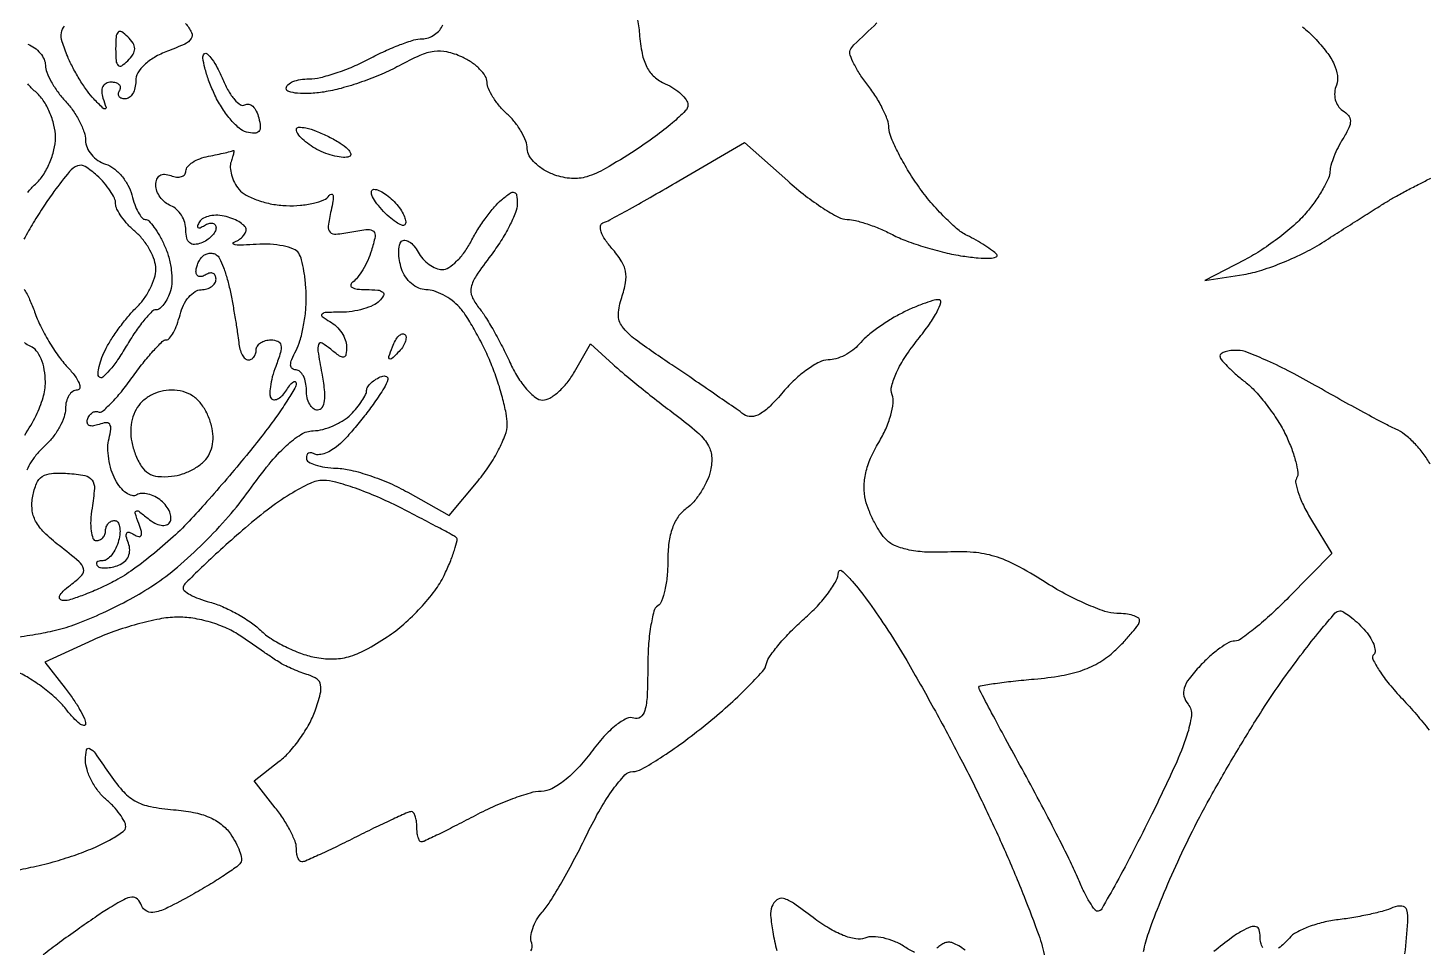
# Model space of a CAD drawing. Extents: x 0 to 102, y 0 to 135.
# Drawn here: x 68.21 to 79.98, y 90.14 to 97.89 of the extents above; entities that cross this region are included whole.
import ezdxf

# ---------------------------------------------------------------- set-up
doc = ezdxf.new("R2010")
doc.units = 0
doc.header["$MEASUREMENT"] = 0

msp = doc.modelspace()

# ---------------------------------------------------------------- linework, layer by layer
for points in [[(73.343665, 97.974398, -0.031117), (73.363051, 97.8399, 0.027616), (73.386034, 97.672144, 0.071412), (73.425979, 97.557013, 0.093652), (73.488809, 97.476607, 0.076977), (73.58085, 97.417989, -0.038798), (73.653691, 97.379043, -0.04602), (73.715285, 97.331188, -0.052193), (73.757913, 97.281993, -0.15362), (73.7712, 97.239768, -0.201165), (73.749757, 97.188628, -0.016347), (73.640484, 97.088038, -0.019958), (73.496682, 96.973773, -0.013958), (73.326209, 96.856238, -0.01254), (73.076086, 96.70267, -0.057144), (72.919833, 96.634501, -0.091868), (72.790818, 96.61973, -0.067338), (72.649409, 96.64894, -0.050071), (72.56074, 96.690492, -0.056028), (72.485694, 96.747569, -0.063868), (72.434493, 96.810746, -0.139267), (72.4176, 96.870219, 0.09175), (72.405671, 96.934682, 0.039494), (72.367897, 97.013903, 0.037352), (72.313144, 97.094187, 0.040529), (72.2484, 97.1631, -0.033942), (72.183652, 97.230226, -0.03441), (72.128902, 97.305202, -0.036569), (72.090795, 97.376849, -0.104305), (72.0792, 97.431826, 0.144025), (72.064123, 97.48308, 0.053712), (72.016495, 97.54204, 0.047577), (71.947412, 97.59893, 0.041598), (71.865736, 97.644688, 0.051646), (71.741167, 97.686568, 0.090957), (71.633004, 97.690866, 0.069629), (71.511573, 97.655851, 0.020335), (71.336986, 97.569258, -0.025033), (71.193178, 97.499606, -0.016337), (71.021123, 97.433206, -0.016441), (70.848676, 97.379339, -0.029967), (70.70445, 97.348603, -0.022994), (70.582562, 97.335871, -0.039142), (70.480188, 97.337934, -0.04879), (70.407693, 97.35232, -0.330668), (70.3872, 97.379919, -0.221093), (70.401307, 97.410263, -0.077177), (70.443483, 97.435911, -0.058685), (70.505436, 97.453397, -0.039485), (70.578803, 97.4592, 0.059793), (70.67391, 97.470614, 0.020764), (70.806856, 97.508903, 0.020283), (70.95117, 97.563634, 0.022242), (71.086096, 97.6284, -0.015483), (71.216483, 97.693169, -0.016788), (71.3472, 97.747897, -0.016492), (71.461837, 97.787157, -0.074379), (71.531649, 97.7976, 0.081982), (71.584649, 97.806349, 0.065803), (71.636555, 97.831976, 0.066436), (71.679545, 97.869887, 0.087474), (71.706417, 97.914624, 0.110833)], [(69.538859, 97.92732, -0.060935), (69.588199, 97.850514, -0.263191), (69.584783, 97.798376, -0.142152), (69.5317, 97.752911, -0.016231), (69.384532, 97.691834, 0.039837), (69.275563, 97.64046, 0.059055), (69.190853, 97.577632, 0.072544), (69.136599, 97.509127, 0.132008), (69.1182, 97.440652, -0.057544), (69.111546, 97.383031, -0.076798), (69.091882, 97.334254, -0.095711), (69.062784, 97.301565, -0.164614), (69.028607, 97.29, -0.085473), (68.997678, 97.295326, -0.164306), (68.978131, 97.310709, -0.180151), (68.972959, 97.333638, -0.105122), (68.982586, 97.3605, 0.148334), (68.989673, 97.387244, 0.19161), (68.979544, 97.410291, 0.132833), (68.951962, 97.425862, 0.062538), (68.911044, 97.431, 0.115621), (68.868514, 97.421032, 0.160217), (68.840821, 97.393736, 0.132868), (68.831657, 97.350889, 0.069848), (68.842177, 97.29705, -0.008899), (68.867836, 97.218204, -0.475795), (68.860097, 97.206679, -0.221818), (68.840608, 97.21369, -0.004476), (68.765124, 97.29, -0.037527), (68.710951, 97.354844, -0.016901), (68.64948, 97.447218, -0.016623), (68.590837, 97.549613, -0.021766), (68.544585, 97.647009, -0.023025), (68.498106, 97.772857, -0.1106), (68.491474, 97.848516, -0.164259), (68.518778, 97.903837, -0.069236)], [(80.026473, 94.21168, 0.039524), (79.968675, 94.301773, 0.030876), (79.892777, 94.389871, 0.031725), (79.811324, 94.463427, 0.063673), (79.737295, 94.508194, -0.016744), (79.641117, 94.554678, -0.003092), (79.467422, 94.647296, -0.003315), (79.265575, 94.75827, -0.003015), (79.0587, 94.875443, 0.01101), (78.8535, 94.987372, 0.013458), (78.656718, 95.082531, 0.011978), (78.488502, 95.153563, 0.08737), (78.40305, 95.171001, 0.032894), (78.346335, 95.168802, 0.051185), (78.29849, 95.158763, 0.067061), (78.265518, 95.14312, 0.253709), (78.255, 95.123726, 0.178051), (78.265412, 95.095413, 0.016334), (78.316633, 95.039032, 0.019498), (78.384447, 94.974364, 0.014039), (78.464816, 94.90741, -0.041018), (78.55503, 94.823618, -0.021755), (78.653009, 94.706534, -0.021506), (78.743384, 94.577306, -0.031064), (78.810837, 94.455337, -0.021256), (78.859662, 94.340035, -0.027957), (78.893656, 94.230978, -0.027813), (78.91118, 94.140176, -0.173873), (78.901506, 94.094626, 0.195653), (78.89388, 94.049427, 0.030093), (78.919514, 93.960093, 0.029816), (78.964676, 93.853043, 0.021889), (79.026756, 93.740109), (79.197542, 93.459273), (78.835557, 93.090436, -0.012123), (78.690013, 92.949158, -0.016684), (78.552134, 92.829946, -0.013358), (78.43351, 92.739235, -0.157822), (78.379033, 92.7216, 0.129922), (78.330288, 92.708716, 0.02657), (78.254583, 92.6602, 0.026327), (78.170243, 92.592597, 0.022072), (78.08813, 92.51258, 0.024275), (77.995485, 92.403841, 0.088386), (77.953696, 92.323726, 0.14233), (77.95222, 92.255801, 0.108342), (77.986553, 92.189348, -0.207966), (78.01421, 92.094115, -0.047638), (77.97635, 91.926894, -0.028121), (77.876584, 91.672757, -0.006722), (77.681721, 91.262844, -0.004632), (77.524696, 90.950994, -0.007348), (77.383865, 90.687231, -0.002555), (77.258969, 90.464066, -0.237427), (77.228914, 90.443976, -0.268973), (77.202346, 90.455287, -0.022013), (77.158123, 90.520098, -0.024828), (77.109812, 90.607467, -0.016292), (77.06261, 90.71235, 0.016448), (76.996202, 90.859789, 0.003959), (76.876253, 91.099471, 0.004061), (76.734103, 91.372483, 0.004019), (76.587047, 91.644109, -0.001847), (76.448112, 91.898093, -0.00292), (76.331069, 92.116988, -0.000706), (76.230129, 92.309103, -0.121178), (76.2246, 92.331583, -0.366995), (76.235868, 92.344867, -0.004051), (76.361473, 92.364591, -0.010104), (76.511898, 92.383867, -0.006126), (76.690551, 92.400888, 0.021744), (76.919125, 92.429893, 0.041716), (77.097929, 92.476137, 0.050241), (77.242874, 92.54382, 0.054284), (77.367351, 92.637611, 0.013852), (77.448107, 92.717803, 0.018707), (77.516263, 92.79492, 0.015937), (77.567484, 92.861671, 0.15693), (77.5782, 92.894972, 0.266369), (77.565116, 92.91779, 0.057533), (77.521833, 92.936837, 0.045682), (77.459831, 92.949944, 0.029263), (77.386313, 92.95425, -0.083361), (77.285486, 92.971178, -0.020022), (77.126988, 93.033148, -0.020014), (76.948398, 93.120029, -0.018649), (76.772963, 93.22284, 0.019615), (76.540175, 93.358659, 0.048111), (76.357277, 93.434436, 0.054608), (76.177685, 93.468515, 0.032279), (75.959275, 93.471547, -0.02329), (75.783912, 93.470832, -0.0385), (75.636958, 93.48847, -0.047083), (75.521845, 93.522886, -0.100534), (75.444795, 93.57392, -0.050373), (75.394058, 93.636057, -0.025509), (75.342667, 93.723153, -0.025049), (75.298322, 93.819344, -0.034009), (75.268805, 93.910268, -0.065269), (75.256043, 94.020219, -0.052452), (75.270263, 94.13854, -0.046794), (75.311489, 94.263808, -0.033744), (75.379327, 94.394457, 0.032493), (75.438434, 94.5076, 0.035531), (75.480382, 94.624171, 0.038122), (75.501204, 94.727855, 0.122706), (75.492689, 94.797179, -0.158113), (75.488708, 94.872542, -0.04388), (75.529657, 94.985228, -0.036984), (75.604527, 95.119016, -0.023208), (75.710285, 95.263902, 0.015912), (75.806818, 95.392179, 0.032299), (75.872648, 95.499859, 0.049113), (75.903177, 95.574981, 0.50127), (75.885985, 95.598, 0.073261), (75.835668, 95.590588, 0.01559), (75.751537, 95.562362, 0.015991), (75.655213, 95.523121, 0.014605), (75.558587, 95.476678, 0.021817), (75.460704, 95.42052, 0.017593), (75.360597, 95.352079, 0.017939), (75.272551, 95.282218, 0.04289), (75.21403, 95.222878, -0.058562), (75.160801, 95.172177, -0.043731), (75.091929, 95.129315, -0.044588), (75.018742, 95.10007, -0.07289), (74.952762, 95.0904, 0.120385), (74.879315, 95.072456, 0.035035), (74.779257, 95.01121, 0.033008), (74.672564, 94.92399, 0.030005), (74.5746, 94.820815, -0.022237), (74.465305, 94.702068, -0.06522), (74.377121, 94.634737, -0.112229), (74.30455, 94.612421, -0.183252), (74.243567, 94.630465, 0.01074), (74.17753, 94.67848, 0.001157), (74.022141, 94.785906, 0.001422), (73.836434, 94.912882, 0.001145), (73.636091, 95.04836, -0.007769), (73.329631, 95.261569, -0.077235), (73.218393, 95.371074, -0.171102), (73.186445, 95.474293, -0.074993), (73.213635, 95.616849, 0.040217), (73.246488, 95.741459, 0.093892), (73.245542, 95.837524, 0.093249), (73.209491, 95.926995, 0.039291), (73.13098, 96.030798, -0.032515), (73.073643, 96.104513, -0.064453), (73.040334, 96.170519, -0.109775), (73.034443, 96.2194, -0.290959), (73.055225, 96.245902, 0.039083), (73.112349, 96.271249, 0.002288), (73.279427, 96.362594, 0.003452), (73.477318, 96.473754, 0.002534), (73.695276, 96.599644), (74.247602, 96.922404), (74.612481, 96.598602, 0.01709), (74.762237, 96.474589, 0.020981), (74.910471, 96.369764, 0.019956), (75.040064, 96.293196, 0.123103), (75.11453, 96.274279, -0.060517), (75.183649, 96.265616, -0.019451), (75.283035, 96.236555, -0.019084), (75.39212, 96.195304, -0.020258), (75.495543, 96.146589, 0.031066), (75.613749, 96.093999, 0.01518), (75.770087, 96.041124, 0.014996), (75.936542, 95.99581, 0.021008), (76.087743, 95.966137, 0.015063), (76.217338, 95.950293, 0.034578), (76.315572, 95.948092, 0.073969), (76.36903, 95.958617, 0.538999), (76.374148, 95.979529, 0.049552), (76.338119, 96.011325, 0.013403), (76.2751, 96.054185, 0.013431), (76.200568, 96.099226, 0.01356), (76.12396, 96.140049, -0.062831), (76.035773, 96.198839, -0.02087), (75.922442, 96.305528, -0.020403), (75.805474, 96.435434, -0.021849), (75.702273, 96.571598, -0.016717), (75.612698, 96.710909, -0.018973), (75.536572, 96.850238, -0.018507), (75.481234, 96.972477, -0.092141), (75.466011, 97.045941, 0.083697), (75.453177, 97.113555, 0.026501), (75.412332, 97.208162, 0.025627), (75.354781, 97.310616, 0.025875), (75.287221, 97.406303, -0.021343), (75.221871, 97.497102, -0.028615), (75.17114, 97.584901, -0.028537), (75.138636, 97.659752, -0.184995), (75.139171, 97.700135, -0.107251), (75.169386, 97.744991, -0.002249), (75.364943, 97.930798, -0.005123)], [(78.951396, 97.89769, -0.030155), (79.051776, 97.804828, -0.027205), (79.154194, 97.685571, -0.055287), (79.218151, 97.580009, -0.074763), (79.245275, 97.487434, -0.126208), (79.236024, 97.407564, 0.072404), (79.221985, 97.345324, 0.079601), (79.227019, 97.283749, 0.086262), (79.25016, 97.230873, 0.107723), (79.288485, 97.193595, -0.078309), (79.337528, 97.151165, -0.174037), (79.354537, 97.105512, -0.116072), (79.34136, 97.046329, -0.026161), (79.29135, 96.955329, 0.023608), (79.250648, 96.882154, 0.021706), (79.21577, 96.803418, 0.022278), (79.190872, 96.730499, 0.064097), (79.182558, 96.677798, -0.100066), (79.169625, 96.622042, -0.022375), (79.124987, 96.534629, -0.022361), (79.06329, 96.436568, -0.019978), (78.990845, 96.340527, -0.03802), (78.894574, 96.239684, -0.018834), (78.758592, 96.126324, -0.018574), (78.607988, 96.018781, -0.02583), (78.465138, 95.934828), (78.1281, 95.759502), (78.456382, 95.811554, 0.038421), (78.607101, 95.847489, 0.01943), (78.790609, 95.914415, 0.019177), (78.975762, 95.998641, 0.027016), (79.133182, 96.088625, -0.00096), (79.279024, 96.18239, -0.000888), (79.429025, 96.278048, -0.000886), (79.562858, 96.362729, -0.002976), (79.6509, 96.417489, -0.009791), (79.730832, 96.464418, -0.005053), (79.832526, 96.520131, -0.005021), (79.938295, 96.575337, -0.007579), (80.0316, 96.621084, -0.026123)], [(68.20875, 97.752291, -0.065711), (68.265355, 97.72129, -0.061792), (68.31331, 97.6761, -0.066215), (68.345806, 97.624201, -0.107202), (68.3568, 97.573511, 0.095949), (68.368232, 97.514484, 0.031675), (68.406502, 97.434433, 0.030201), (68.461246, 97.348962, 0.030003), (68.526, 97.27051, -0.035971), (68.590751, 97.190128, -0.03286), (68.645498, 97.098903, -0.034458), (68.683398, 97.010719, -0.084458), (68.6952, 96.941349, 0.103617), (68.707855, 96.880936, 0.071544), (68.744845, 96.821387, 0.067796), (68.799605, 96.771713, 0.073636), (68.864203, 96.740162, -0.086556), (68.932694, 96.704504, -0.053399), (68.998739, 96.641808, -0.051589), (69.052578, 96.563386, -0.063241), (69.084875, 96.480661, 0.026543), (69.109176, 96.401815, 0.037989), (69.139533, 96.335272, 0.042517), (69.171183, 96.287891, 0.228058), (69.198392, 96.2748, -0.206842), (69.228339, 96.261858, -0.030251), (69.271681, 96.209816, -0.030011), (69.317918, 96.138306, -0.021612), (69.361036, 96.053579, -0.040362), (69.395885, 95.957166, -0.033791), (69.417354, 95.850494, -0.035102), (69.423492, 95.749783, -0.074646), (69.411215, 95.672879, -0.037669), (69.386648, 95.61184, -0.047975), (69.354745, 95.560247, -0.056006), (69.320698, 95.524539, -0.176116), (69.290055, 95.5134, 0.204036), (69.253145, 95.497684, 0.019728), (69.187068, 95.423289, 0.022543), (69.112988, 95.324149, 0.015902), (69.038519, 95.206638, -0.01657), (68.965827, 95.09227, -0.028959), (68.897262, 95.003416, -0.030761), (68.839721, 94.944856, -0.398853), (68.811808, 94.945592, -0.217569), (68.800579, 94.975705, -0.039875), (68.809755, 95.035923, -0.036406), (68.832938, 95.109891, -0.025938), (68.869018, 95.188904, -0.025106), (68.919842, 95.275562, -0.015236), (68.988043, 95.372914, -0.015252), (69.061795, 95.46561, -0.025873), (69.129673, 95.537846, 0.047985), (69.190036, 95.608054, 0.038495), (69.241068, 95.693711, 0.039823), (69.276049, 95.781105, 0.075426), (69.2874, 95.855924, 0.081516), (69.275195, 95.930289, 0.043053), (69.237697, 96.016235, 0.04136), (69.182945, 96.099783, 0.050017), (69.1182, 96.16753, -0.029568), (69.053444, 96.229973, -0.03254), (68.998703, 96.297749, -0.034464), (68.960234, 96.361138, -0.119704), (68.949, 96.40739, 0.112639), (68.938472, 96.45353, 0.034183), (68.902781, 96.516302, 0.032313), (68.851874, 96.583274, 0.03018), (68.791657, 96.644769, 0.043414), (68.692694, 96.719813, 0.233733), (68.627422, 96.726546, 0.13354), (68.559855, 96.678112, 0.01166), (68.429243, 96.509831, 0.01385), (68.343326, 96.386645, 0.010169), (68.254721, 96.245625, 0.010292), (68.176274, 96.108635, 0.022414)], [(68.207456, 96.50175, -0.04139), (68.2722, 96.5709, 0.065029), (68.337396, 96.647467, 0.042637), (68.392024, 96.749819, 0.042274), (68.429043, 96.861328, 0.059079), (68.4414, 96.96554, 0.058171), (68.429172, 97.070292, 0.045112), (68.392746, 97.179266, 0.045774), (68.338278, 97.277975, 0.066845), (68.2722, 97.35193, -0.045548), (68.207458, 97.418474, -0.040091)], [(68.084088, 92.750508, 0.009782), (68.273651, 92.778886, 0.013751), (68.4414, 92.812134, 0.035693), (68.618984, 92.866002, 0.016478), (68.841575, 92.959805, 0.016226), (69.070105, 93.074237, 0.021665), (69.269099, 93.193521, 0.03081), (69.470045, 93.344679, 0.018402), (69.690307, 93.547148, 0.018155), (69.900821, 93.771151, 0.02467), (70.072799, 93.988795, -0.01509), (70.243378, 94.213379, -0.035067), (70.387401, 94.36802, -0.047961), (70.510541, 94.462605, -0.1344), (70.613807, 94.493639, 0.058487), (70.694096, 94.505083, 0.037658), (70.783026, 94.535912, 0.037568), (70.866678, 94.579898, 0.056613), (70.931057, 94.631143, 0.023893), (70.981945, 94.687141, 0.027205), (71.024948, 94.745451, 0.027916), (71.055551, 94.798257, 0.117896), (71.064, 94.833592, -0.14812), (71.073137, 94.863758, -0.058692), (71.10151, 94.897074, -0.051274), (71.14284, 94.928209, -0.044222), (71.191695, 94.952099, -0.19863), (71.230746, 94.951093, -0.373702), (71.243198, 94.924479, -0.072215), (71.211602, 94.85407, -0.0118), (71.128245, 94.729465, -0.012181), (71.045821, 94.618194, -0.011383), (70.956246, 94.508479, -0.011438), (70.872289, 94.414725, -0.037632), (70.811133, 94.358617, -0.041415), (70.758178, 94.323592, -0.049788), (70.703256, 94.300236, -0.057431), (70.654425, 94.290954, -0.157967), (70.620783, 94.299195, 0.09641), (70.596225, 94.308476, 0.174199), (70.575313, 94.304761, 0.171425), (70.561322, 94.288501, 0.093003), (70.5564, 94.262267, 0.263965), (70.573449, 94.232223, 0.054705), (70.630819, 94.205969, 0.044272), (70.712681, 94.186681, 0.028629), (70.80974, 94.178346, -0.052598), (70.93127, 94.162022, -0.021689), (71.090986, 94.115749, -0.021172), (71.259471, 94.050845, -0.025503), (71.411418, 93.975367), (71.759755, 93.77959), (72.004077, 94.072249, 0.027653), (72.097585, 94.197752, 0.027686), (72.17663, 94.332759, 0.028806), (72.232021, 94.457893, 0.090025), (72.2484, 94.548123, 0.048694), (72.239371, 94.640613, 0.016091), (72.208648, 94.773745, 0.015852), (72.164877, 94.92006, 0.017344), (72.113075, 95.058918, 0.015981), (72.051611, 95.195192, 0.013929), (71.978848, 95.333763, 0.01414), (71.905986, 95.455408, 0.039684), (71.846163, 95.53455, 0.049735), (71.784713, 95.591205, 0.040508), (71.709054, 95.63911, 0.042037), (71.63133, 95.671922, 0.079023), (71.564189, 95.6826, -0.10539), (71.502534, 95.695742, -0.07151), (71.441609, 95.734175, -0.067405), (71.390634, 95.791064, -0.072298), (71.358076, 95.858175, -0.035594), (71.340906, 95.929524, -0.041973), (71.335279, 95.998734, -0.04675), (71.340845, 96.056406, -0.15005), (71.358721, 96.090121, -0.230302), (71.386734, 96.0998, -0.115529), (71.422754, 96.086649, -0.076199), (71.46186, 96.051497, -0.044099), (71.497549, 95.999145, 0.056454), (71.538038, 95.942789, 0.051826), (71.591189, 95.895083, 0.055361), (71.648352, 95.862559, 0.102022), (71.700531, 95.8518, 0.14686), (71.755405, 95.868273, 0.047873), (71.821928, 95.921951, 0.042913), (71.8884, 95.999223, 0.036863), (71.944549, 96.090612, -0.021479), (72.001541, 96.190104, -0.017502), (72.070683, 96.291569, -0.01785), (72.141043, 96.380591, -0.04341), (72.200522, 96.43937, -0.018316), (72.274149, 96.496054, -0.219237), (72.308515, 96.502586, -0.309298), (72.328294, 96.480353, -0.03179), (72.333, 96.406414, -0.09516), (72.318812, 96.332542, -0.023487), (72.26751, 96.219626, -0.023184), (72.195391, 96.093606, -0.021368), (72.110054, 95.971214, 0.014263), (71.987438, 95.800574, 0.091537), (71.945042, 95.703557, 0.160081), (71.952077, 95.623861, 0.071107), (72.007647, 95.532709, -0.031965), (72.063712, 95.455091, -0.011014), (72.134883, 95.336257, -0.010893), (72.207805, 95.201433, -0.012414), (72.271524, 95.06925, 0.032227), (72.33611, 94.947812, 0.040505), (72.411592, 94.845192, 0.045261), (72.486514, 94.77324, 0.170299), (72.547066, 94.752, 0.134281), (72.607343, 94.768485, 0.047456), (72.68038, 94.8216, 0.042935), (72.753455, 94.898275, 0.038651), (72.815253, 94.988937), (72.951236, 95.225873), (73.141923, 95.052387, 0.010834), (73.238441, 94.968324, 0.004135), (73.376326, 94.855308, 0.004092), (73.528161, 94.734981, 0.005008), (73.67212, 94.6251, -0.017592), (73.8498, 94.482265, -0.075348), (73.937947, 94.379317, -0.11866), (73.970998, 94.28007, -0.078716), (73.962341, 94.1598, -0.049323), (73.932076, 94.070721, -0.035105), (73.881845, 93.977955, -0.03562), (73.820697, 93.895426, -0.061073), (73.757526, 93.837753, 0.086633), (73.68891, 93.768396, 0.066806), (73.640275, 93.67354, 0.054412), (73.611382, 93.551052, 0.030742), (73.602, 93.398596, -0.023891), (73.595802, 93.268946, -0.030764), (73.577149, 93.151156, -0.031749), (73.550198, 93.058145, -0.169524), (73.5174, 93.0177, 0.195443), (73.484311, 92.972432, 0.021103), (73.457651, 92.842899, 0.023413), (73.438966, 92.679648, 0.016788), (73.4328, 92.496056, -0.010332), (73.427934, 92.26059, -0.056276), (73.408433, 92.134765, -0.162032), (73.371484, 92.079277, -0.262936), (73.316944, 92.071156, 0.210417), (73.254372, 92.068126, 0.051839), (73.165526, 92.011586, 0.041608), (73.063523, 91.915892, 0.024339), (72.957394, 91.786107, -0.027686), (72.845966, 91.651688, -0.039214), (72.73178, 91.546395, -0.045851), (72.624651, 91.476989, -0.118548), (72.53595, 91.4546, 0.069128), (72.44206, 91.440478, 0.016978), (72.293568, 91.391059, 0.017062), (72.125752, 91.322206, 0.016307), (71.960424, 91.2411, -0.003675), (71.805252, 91.160052, -0.005495), (71.668383, 91.091728, -0.00249), (71.551105, 91.035505, -0.110964), (71.524823, 91.0296, -0.271612), (71.510251, 91.038147, -0.055122), (71.498111, 91.066877, -0.04424), (71.489746, 91.107878, -0.028215), (71.487, 91.1565, 0.033781), (71.483712, 91.205108, 0.051669), (71.473748, 91.246123, 0.067104), (71.459199, 91.274374, 0.24504), (71.441888, 91.2834, 0.104595), (71.410917, 91.27685, 0.003013), (71.287423, 91.221272, 0.005968), (71.1426, 91.152941, 0.004059), (70.9794, 91.0719, -0.004059), (70.8162, 90.990859, -0.005968), (70.671377, 90.922528, -0.003013), (70.547883, 90.86695, -0.104595), (70.516912, 90.8604, -0.230244), (70.499631, 90.868804, -0.073434), (70.485052, 90.894325, -0.055962), (70.475096, 90.931662, -0.037211), (70.4718, 90.975891, 0.09553), (70.460398, 91.035025, 0.024675), (70.419702, 91.123688, 0.024189), (70.36233, 91.222054, 0.022537), (70.294446, 91.316851), (70.117092, 91.542321), (70.328292, 91.708451, 0.044453), (70.415746, 91.790804, 0.027318), (70.503887, 91.901609, 0.027278), (70.579683, 92.021759, 0.043233), (70.629481, 92.132722, 0.018256), (70.673398, 92.275239, 0.110985), (70.676569, 92.35187, 0.195832), (70.645761, 92.400308, 0.07999), (70.574485, 92.435435, -0.015072), (70.512106, 92.45669, -0.011187), (70.444511, 92.48376, -0.01133), (70.38182, 92.512205, -0.024938), (70.335617, 92.537354, -0.009542), (70.284588, 92.569877, -0.002171), (70.19944, 92.626992, -0.002246), (70.101823, 92.69373, -0.002183), (70.003872, 92.761977, 0.047908), (69.888471, 92.827617, 0.03317), (69.747583, 92.879862, 0.032973), (69.599734, 92.91337, 0.044767), (69.463255, 92.922592, 0.042676), (69.318747, 92.907026, 0.018613), (69.130731, 92.863039, 0.01826), (68.9333, 92.801195, 0.023195), (68.756405, 92.729213), (68.35231, 92.542496), (68.523755, 92.324539, -0.017273), (68.589391, 92.234889, -0.020476), (68.644838, 92.145756, -0.01977), (68.685048, 92.067761, -0.109553), (68.6952, 92.021982, -0.468667), (68.680089, 92.009402, -0.117862), (68.64634, 92.024349, -0.044984), (68.592843, 92.07334, -0.018227), (68.528867, 92.14884, 0.040751), (68.446515, 92.237598, 0.024398), (68.335711, 92.329531, 0.024332), (68.215672, 92.4108, 0.038466), (68.104888, 92.467018, 0.049892)], [(68.176943, 95.687503, -0.032568), (68.223968, 95.599808, -0.022923), (68.265627, 95.495889, 0.03066), (68.315072, 95.377867, 0.019667), (68.385958, 95.247292, 0.019763), (68.465775, 95.124452, 0.034629), (68.54245, 95.030589, -0.025757), (68.605605, 94.956017, -0.061915), (68.641977, 94.893584, -0.1481), (68.646336, 94.854038, -0.361211), (68.625347, 94.8366, 0.154739), (68.587457, 94.824586, 0.097784), (68.555183, 94.790749, 0.080173), (68.533403, 94.740196, 0.06178), (68.526, 94.680512, -0.084684), (68.51392, 94.609698, -0.040713), (68.476297, 94.525295, -0.038833), (68.421545, 94.441417, -0.044853), (68.3568, 94.3713, 0.032102), (68.292049, 94.304664, 0.033425), (68.237302, 94.23114, 0.035474), (68.19907, 94.161538, 0.108265)], [(68.182868, 94.457224, 0.034981), (68.278618, 94.622541, 0.04125), (68.337515, 94.773231, 0.072662), (68.3568, 94.905237, 0.043629), (68.347782, 95.008387, 0.056396), (68.320893, 95.099467, 0.066633), (68.28019, 95.168489, 0.135444), (68.2299, 95.205594, -0.101837), (68.181374, 95.236655, -0.06679)], [(72.44906, 90.109791, 0.216581), (72.454878, 90.174685, -0.111179), (72.448418, 90.230268, -0.054997), (72.4637, 90.300034, -0.050649), (72.496534, 90.372251, -0.051953), (72.542985, 90.435726, 0.044713), (72.608314, 90.522344, 0.008761), (72.708628, 90.689953, 0.009233), (72.818858, 90.890144, 0.008442), (72.925072, 91.100292, -0.017407), (73.033886, 91.306324, -0.027682), (73.142464, 91.47348, -0.028222), (73.240624, 91.592938, -0.209623), (73.306442, 91.6218, 0.129977), (73.381353, 91.641608, 0.013255), (73.539914, 91.737414, 0.015853), (73.725201, 91.864646, 0.012007), (73.920445, 92.015379, 0.011495), (74.108422, 92.175144, 0.015169), (74.271738, 92.329677, 0.012562), (74.399236, 92.464477, 0.12578), (74.434915, 92.532645, -0.097741), (74.463711, 92.595965, -0.019606), (74.540158, 92.694287, -0.020028), (74.639755, 92.803334, -0.01752), (74.752165, 92.909229, 0.025023), (74.862432, 93.016274, 0.02912), (74.95564, 93.128754, 0.030142), (75.021964, 93.231441, 0.128702), (75.04037, 93.301414, -0.641787), (75.0677, 93.313895, -0.035758), (75.155975, 93.225826, -0.02207), (75.282619, 93.066284, -0.010189), (75.43368, 92.8485, -0.01447), (75.615688, 92.556327, -0.006228), (75.842126, 92.156895, -0.006157), (76.072844, 91.725339, -0.008096), (76.272067, 91.3257, -0.007986), (76.446979, 90.944602, -0.008721), (76.604375, 90.569059, -0.008269), (76.727979, 90.243539, -0.04219), (76.778088, 90.0567, 0.016733)], [(77.611919, 90.104589, -0.043081), (77.654635, 90.26576, -0.010054), (77.754645, 90.527251, -0.010295), (77.882422, 90.824493, -0.009937), (78.023777, 91.119789, -0.010996), (78.190987, 91.434551, -0.007123), (78.3975, 91.791452, -0.007162), (78.609289, 92.13448, -0.013453), (78.791689, 92.40435, -0.006931), (78.952984, 92.623208, -0.01065), (79.099196, 92.807654, -0.005369), (79.226405, 92.957975, -0.217784), (79.264514, 92.9754, -0.137552), (79.297833, 92.966057, -0.02553), (79.350941, 92.929894, -0.025657), (79.4104, 92.879794, -0.020941), (79.468773, 92.820485, -0.037363), (79.518202, 92.75691, -0.054688), (79.550709, 92.693998, -0.070158), (79.563006, 92.640892, -0.221748), (79.550832, 92.607432, 0.322012), (79.544317, 92.567656, 0.028226), (79.597794, 92.473636, 0.028681), (79.681683, 92.358805, 0.017764), (79.792343, 92.233597, -0.012728), (79.910635, 92.10244, -0.013991), (80.018299, 91.969419, -0.01349)], [(68.0846, 90.785706, 0.014414), (68.256668, 90.81891, 0.014194), (68.444244, 90.866374, 0.016263), (68.620396, 90.922557, 0.017748), (68.778706, 90.985195, 0.026217), (68.912221, 91.052125, 0.024276), (69.011672, 91.115261, 0.243818), (69.0336, 91.157556, 0.124839), (69.022561, 91.20108, 0.032777), (68.983897, 91.262433, 0.031186), (68.929161, 91.328726, 0.027544), (68.8644, 91.39067, -0.054231), (68.799649, 91.459573, -0.042277), (68.744902, 91.546608, -0.043503), (68.707487, 91.637624, -0.075915), (68.6952, 91.718083, -0.046317), (68.703171, 91.803943, -0.509024), (68.729732, 91.816577, -0.114529), (68.776562, 91.775024, -0.006357), (68.888312, 91.613161, 0.03261), (69.004765, 91.462096, 0.082618), (69.111868, 91.374775, 0.081122), (69.242684, 91.325945, 0.03063), (69.436772, 91.299756, -0.029456), (69.604167, 91.277569, -0.05288), (69.736589, 91.237138, -0.064028), (69.839285, 91.176984, -0.075651), (69.916933, 91.095619, -0.029646), (69.961813, 91.022702, -0.03854), (69.993457, 90.950962, -0.042679), (70.00928, 90.88978, -0.182316), (70.002173, 90.853399, -0.100802), (69.969466, 90.818606, -0.007971), (69.864267, 90.746723, -0.010566), (69.734532, 90.664959, -0.007893), (69.588273, 90.580156, -0.010873), (69.389076, 90.47444, -0.064831), (69.278262, 90.435653, -0.167369), (69.211171, 90.444046, -0.189281), (69.167595, 90.491718, 0.103621), (69.132364, 90.546332, 0.224743), (69.086533, 90.563022, 0.102452), (69.016598, 90.541611, 0.014757), (68.887074, 90.465582, 0.009785), (68.775137, 90.392264, 0.004231), (68.628869, 90.29049, 0.004184), (68.475028, 90.179557, 0.005536), (68.336919, 90.07583, -0.023972)], [(75.682176, 90.096379, -0.032886), (75.597609, 90.14416, 0.046817), (75.512603, 90.189116, 0.043683), (75.418739, 90.218728, 0.046658), (75.330303, 90.229844, 0.09988), (75.262757, 90.218437, -0.13566), (75.185844, 90.210973, -0.050894), (75.080676, 90.240606, -0.04194), (74.958239, 90.301293, -0.026906), (74.827061, 90.390615, 0.011075), (74.661698, 90.511045, 0.086861), (74.575747, 90.550883, 0.238088), (74.521038, 90.539408, 0.133326), (74.479947, 90.483227, 0.111882), (74.468933, 90.40704, 0.023046), (74.486008, 90.271536, 0.023169), (74.521162, 90.112667, 0.019993)], [(79.814247, 90.086542, 0.006543), (79.838101, 90.354579, 0.082645), (79.829092, 90.455262, 0.324025), (79.789242, 90.488147, 0.119941), (79.713414, 90.4747, -0.037249), (79.635863, 90.447287, -0.011974), (79.517274, 90.418094, -0.011869), (79.383301, 90.391816, -0.01302), (79.252291, 90.372831, 0.03019), (79.12488, 90.349879, 0.030548), (79.001675, 90.311812, 0.032077), (78.89912, 90.265412, 0.097573), (78.840082, 90.217323, -0.033766), (78.797026, 90.172044, -0.035434), (78.74892, 90.133757, -0.037887)], [(78.615208, 90.137151, -0.074805), (78.598903, 90.179194, -0.055214), (78.5934, 90.228877, 0.066903), (78.585459, 90.287956, 0.257607), (78.560535, 90.313585, 0.169156), (78.516202, 90.311809, 0.029059), (78.438627, 90.275921, 0.039384), (78.353651, 90.221439, 0.006862), (78.203385, 90.104196, 0.007415)], [(76.106902, 90.116428, 0.030574), (76.054544, 90.151635, 0.032116), (76.005611, 90.176285, 0.10095), (75.96975, 90.1836, 0.094708), (75.937801, 90.177494, 0.052827), (75.902607, 90.159025, 0.050068), (75.869716, 90.131941, 0.057138)]]:
    msp.add_lwpolyline(points, format="xyb")
for points in [[(69.05052, 97.81452, 0.051663), (68.99986, 97.855668, 0.354955), (68.97015, 97.85259, 0.180052), (68.952695, 97.814442, 0.018208), (68.949, 97.713, 0.018208), (68.952695, 97.611558, 0.180052), (68.97015, 97.57341, 0.354955), (68.99986, 97.570332, 0.051663), (69.05052, 97.61148, 0.049631), (69.095746, 97.666702, 0.147822), (69.10974, 97.713, 0.147822), (69.095746, 97.759298, 0.049631)], [(69.851234, 97.454642, 0.029855), (69.898858, 97.357964, 0.049896), (69.95128, 97.284086, 0.068623), (70.000397, 97.241272, 0.291207), (70.037607, 97.240782, -0.199028), (70.070014, 97.246034, -0.130752), (70.103776, 97.227926, -0.089008), (70.133983, 97.187432, -0.051946), (70.155357, 97.130573, -0.042342), (70.168135, 97.056642, -0.200839), (70.155311, 97.016592, -0.229234), (70.11937, 97.000808, -0.054783), (70.052998, 97.01059, -0.11634), (69.98887, 97.044582, -0.03792), (69.91333, 97.121564, -0.035423), (69.839581, 97.222859, -0.033248), (69.779119, 97.335661, -0.018167), (69.732557, 97.449184, -0.026598), (69.70068, 97.552335, -0.024903), (69.684014, 97.63595, -0.237401), (69.695105, 97.669505, -0.401187), (69.720244, 97.670067, -0.050466), (69.760072, 97.625493, -0.037362), (69.805797, 97.551527, -0.020248)], [(70.743569, 96.972256, -0.022649), (70.841247, 96.917871, -0.053916), (70.906754, 96.866921, -0.128956), (70.930135, 96.8284, -0.404662), (70.917459, 96.804053, -0.099517), (70.867847, 96.797901, -0.035969), (70.797252, 96.808348, -0.033951), (70.719455, 96.831284, -0.034219), (70.64569, 96.86449, -0.031158), (70.57913, 96.905637, -0.038214), (70.52288, 96.952288, -0.041949), (70.483339, 96.997537, -0.159924), (70.4718, 97.032692, -0.409011), (70.490832, 97.052066, -0.059224), (70.551632, 97.045934, -0.040043), (70.639287, 97.018928, -0.020961)], [(69.940395, 96.855479, -0.605023), (69.945002, 96.852773, -0.037038), (69.942511, 96.832552, -0.02414), (69.934642, 96.801062, -0.01141), (69.921627, 96.76125, 0.10197), (69.914845, 96.711525, 0.052335), (69.925674, 96.649287, 0.048915), (69.950956, 96.584985, 0.052852), (69.987732, 96.5286, 0.100329), (70.048072, 96.479078, 0.038887), (70.147715, 96.435826, 0.036536), (70.266265, 96.404447, 0.037392), (70.3872, 96.390972, 0.03042), (70.505391, 96.393881, 0.036036), (70.615714, 96.411398, 0.038935), (70.704274, 96.439507, 0.146003), (70.74932, 96.475572, -0.208438), (70.768289, 96.48731, -0.422565), (70.780845, 96.477635, -0.06918), (70.779698, 96.428777, -0.016449), (70.763929, 96.348731, 0.021551), (70.739466, 96.217505, 0.23391), (70.755837, 96.167829, 0.228684), (70.805568, 96.150055, 0.020629), (70.939961, 96.170041, -0.017991), (71.07406, 96.190707, -0.22476), (71.121478, 96.174716, -0.25878), (71.135253, 96.129698, -0.023319), (71.104299, 96.01151, -0.030104), (71.073197, 95.929618, -0.028593), (71.032017, 95.850582, -0.029809), (70.98747, 95.785062, -0.083083), (70.946848, 95.747345, 0.188514), (70.929994, 95.723518, 0.337458), (70.939014, 95.702647, 0.100918), (70.983655, 95.68831, 0.025847), (71.05977, 95.683895, -0.020148), (71.158107, 95.679316, -0.157225), (71.19983, 95.661738, -0.351523), (71.205286, 95.632438, -0.073494), (71.171865, 95.587425, -0.089457), (71.119193, 95.550849, -0.036114), (71.03687, 95.520208, -0.034278), (70.941275, 95.499272, -0.036785), (70.845958, 95.49225, 0.008502), (70.723042, 95.49016, 0.170721), (70.688674, 95.476743, 0.487264), (70.689667, 95.455345, 0.026853), (70.755013, 95.414021, -0.064975), (70.808477, 95.374217, -0.054194), (70.853738, 95.319687, -0.056313), (70.8845, 95.259423, -0.090112), (70.8948, 95.202737, -0.036719), (70.889818, 95.13499, -0.325994), (70.870034, 95.114874, -0.199991), (70.835438, 95.123023, -0.016662), (70.761058, 95.180678, 0.040569), (70.688166, 95.231801, 0.465789), (70.659202, 95.221513, 0.130033), (70.653576, 95.164927, 0.006482), (70.685873, 94.979537, -0.018975), (70.706379, 94.841525, -0.055724), (70.706208, 94.745596, -0.104932), (70.687113, 94.688399, -0.265884), (70.650415, 94.6674, -0.174795), (70.61454, 94.680337, -0.093128), (70.584017, 94.717102, -0.07337), (70.56336, 94.771869, -0.053604), (70.5564, 94.8366, 0.049786), (70.549937, 94.901347, 0.069773), (70.530674, 94.956097, 0.089931), (70.502258, 94.992939, 0.185695), (70.468823, 95.0058, -0.174147), (70.436747, 95.017321, -0.223915), (70.423547, 95.045319, -0.098707), (70.433376, 95.094625, -0.024465), (70.468823, 95.169438, 0.052386), (70.502392, 95.251871, 0.022547), (70.530294, 95.367408, 0.022014), (70.549177, 95.494192, 0.027119), (70.555105, 95.613588, 0.019826), (70.550038, 95.727984, 0.020816), (70.535932, 95.839757, 0.021009), (70.515769, 95.93474, 0.081606), (70.491655, 95.989615, 0.157079), (70.448035, 96.025054, 0.041477), (70.360779, 96.050882, 0.037889), (70.251309, 96.065096, 0.031121), (70.1334, 96.064055, -0.009353), (70.026004, 96.058427, -0.031061), (69.955343, 96.060438, -0.223645), (69.939345, 96.069825, -0.490152), (69.94305, 96.081339, 0.052678), (69.983496, 96.101039, 0.057133), (70.017736, 96.128313, 0.064457), (70.041058, 96.158658, 0.132401), (70.0488, 96.187383, 0.19344), (70.03711, 96.216468, 0.055533), (69.999122, 96.248175, 0.047029), (69.944425, 96.277391, 0.035218), (69.879684, 96.299291, 0.054037), (69.810884, 96.309535, 0.060013), (69.743956, 96.304167, 0.06843), (69.688798, 96.284868, 0.136847), (69.655113, 96.253786, 0.039995), (69.638157, 96.220704, 0.352813), (69.642457, 96.206009, 0.266447), (69.660235, 96.204459, 0.029945), (69.697329, 96.224421, -0.060631), (69.734748, 96.241695, -0.129483), (69.766309, 96.243395, -0.191512), (69.786949, 96.229808, -0.153743), (69.795, 96.204244, -0.132176), (69.785745, 96.169844, -0.062736), (69.757723, 96.133057, -0.055699), (69.716637, 96.099612, -0.051433), (69.6681, 96.075006, -0.083378), (69.612663, 96.063767, -0.187763), (69.572852, 96.077739, -0.159737), (69.548824, 96.117351, -0.057176), (69.5412, 96.183804, 0.073864), (69.531716, 96.247651, 0.064285), (69.503923, 96.309338, 0.066863), (69.46282, 96.359627, 0.096707), (69.4143, 96.389994, -0.079495), (69.365789, 96.418096, -0.065415), (69.324677, 96.461662, -0.066638), (69.29688, 96.513438, -0.09015), (69.2874, 96.56559, -0.08995), (69.296256, 96.614416, -0.166429), (69.321584, 96.645188, -0.155291), (69.361929, 96.65524, -0.075759), (69.4143, 96.643794, 0.060408), (69.462872, 96.631611, 0.106335), (69.503923, 96.635184, 0.1502), (69.530884, 96.653504, 0.17057), (69.5412, 96.682865, -0.182978), (69.55494, 96.719154, -0.067082), (69.597115, 96.75562, -0.055225), (69.6587, 96.786797, -0.042027), (69.73155, 96.807295, 0.003748), (69.805822, 96.822179, 0.00537), (69.871418, 96.836573, 0.00302), (69.926469, 96.849625, 0.079738)], [(71.125129, 96.5286, -0.107497), (71.16612, 96.519684, -0.03937), (71.218258, 96.490723, -0.0368), (71.272098, 96.448997, -0.036315), (71.319497, 96.399656, -0.032422), (71.357506, 96.347295, -0.047778), (71.383098, 96.296611, -0.059164), (71.394019, 96.254531, -0.234441), (71.385737, 96.229937, -0.305748), (71.360189, 96.224972, -0.046095), (71.311822, 96.250995, -0.038623), (71.253185, 96.296781, -0.023774), (71.191369, 96.358881, -0.026836), (71.138411, 96.424116, -0.064121), (71.108554, 96.478745, -0.150719), (71.106023, 96.513392, -0.349393)], [(69.797046, 95.977436, -0.143868), (69.82476, 95.946557, -0.021421), (69.857876, 95.868846, -0.02263), (69.889727, 95.771015, -0.017761), (69.915594, 95.662485, -0.004574), (69.93792, 95.545966, -0.004035), (69.959105, 95.424081, -0.004055), (69.976427, 95.313887, -0.012243), (69.985777, 95.23845, 0.042279), (69.996285, 95.181781, 0.058457), (70.015671, 95.13389, 0.073542), (70.040402, 95.101238, 0.196405), (70.066929, 95.0904, 0.126444), (70.092279, 95.096915, 0.10077), (70.113874, 95.115251, 0.089844), (70.12839, 95.14268, 0.077041), (70.1334, 95.175, -0.145887), (70.143018, 95.207262, -0.099231), (70.170062, 95.234749, -0.08322), (70.210495, 95.253275, -0.065993), (70.258206, 95.2596, -0.103051), (70.31529, 95.247708, -0.250827), (70.341123, 95.215003, -0.11719), (70.337628, 95.152996, -0.018427), (70.298139, 95.036367, 0.024833), (70.269242, 94.94728, 0.033533), (70.25267, 94.864236, 0.035477), (70.248683, 94.796748, 0.195816), (70.262533, 94.763867, 0.224265), (70.287489, 94.754922, 0.108957), (70.320447, 94.765629, 0.074352), (70.356766, 94.794976, 0.04474), (70.390504, 94.83905, -0.023598), (70.420942, 94.882497, -0.075506), (70.44647, 94.906847, -0.271679), (70.46216, 94.908113, -0.282638), (70.470505, 94.895089, -0.139219), (70.459383, 94.852896, -0.008802), (70.391466, 94.742613, -0.012401), (70.303791, 94.612903, -0.008869), (70.199619, 94.472089, -0.008154), (70.070901, 94.309943, -0.004383), (69.907173, 94.113992, -0.004363), (69.736699, 93.917073, -0.006827), (69.586269, 93.750969, -0.020156), (69.432677, 93.598748, -0.015375), (69.253116, 93.444454, -0.015621), (69.075653, 93.310141, -0.03492), (68.93122, 93.222219, -0.013533), (68.803049, 93.160313, -0.015562), (68.677489, 93.108442, -0.01476), (68.569076, 93.071172, -0.081746), (68.50822, 93.062691, -0.201303), (68.480657, 93.075064, -0.303747), (68.476562, 93.100154, -0.098316), (68.50584, 93.140819, -0.02591), (68.567513, 93.192657, 0.032866), (68.664452, 93.276464, 0.273735), (68.678664, 93.330355, 0.149621), (68.640178, 93.389928, 0.009032), (68.472988, 93.525714, -0.027926), (68.346067, 93.637007, -0.075947), (68.274528, 93.732399, -0.098625), (68.245122, 93.829083, -0.072004), (68.2502, 93.941529, -0.050717), (68.282363, 94.04922, -0.150018), (68.330913, 94.108117, -0.129629), (68.409011, 94.134499, -0.033862), (68.542492, 94.134532, -0.027432), (68.69032, 94.116362, -0.196276), (68.749912, 94.078603, -0.175296), (68.769751, 94.00729, -0.021094), (68.750236, 93.84255, 0.026663), (68.738938, 93.737155, 0.044947), (68.742168, 93.648367, 0.059727), (68.75767, 93.586499, 0.310973), (68.785119, 93.5676, 0.105873), (68.815368, 93.574078, 0.099305), (68.841111, 93.592451, 0.096197), (68.858367, 93.619905, 0.0926), (68.8644, 93.6522, -0.089443), (68.870225, 93.6845, -0.095162), (68.886925, 93.711949, -0.099841), (68.911826, 93.730313, -0.10954), (68.94108, 93.7368, -0.24384), (68.966783, 93.723472, -0.106581), (68.982237, 93.687097, -0.070464), (68.984901, 93.632431, -0.040966), (68.973513, 93.5676, -0.046254), (68.950013, 93.502865, -0.056512), (68.916169, 93.448103, -0.066707), (68.877683, 93.410701, -0.160839), (68.840433, 93.3984, 0.049281), (68.80935, 93.395329, 0.14746), (68.790705, 93.385389, 0.260386), (68.786553, 93.370881, 0.13957), (68.795891, 93.354109, 0.156973), (68.822172, 93.340627, 0.050521), (68.866437, 93.337895, 0.044649), (68.91943, 93.344746, 0.037169), (68.97385, 93.36111, 0.087751), (69.024168, 93.391373, 0.109358), (69.056514, 93.435142, 0.109305), (69.067375, 93.488492, 0.087597), (69.056181, 93.54618, -0.029472), (69.038212, 93.602766, -0.206914), (69.042704, 93.630689, -0.343125), (69.063058, 93.637938, -0.058727), (69.102854, 93.619384, 0.068766), (69.143033, 93.601622, 0.37397), (69.162914, 93.610904, 0.17274), (69.165434, 93.643927, 0.023219), (69.143691, 93.711256, -0.010703), (69.113246, 93.798044, -0.361416), (69.120768, 93.817005, -0.294918), (69.143304, 93.815334, -0.00868), (69.221729, 93.753842, 0.047225), (69.278816, 93.715788, 0.082221), (69.332532, 93.69742, 0.116222), (69.376303, 93.700312, 0.181925), (69.405837, 93.723106, 0.155017), (69.415341, 93.760962, 0.081246), (69.404458, 93.808793, 0.067941), (69.375602, 93.85901, 0.05527), (69.332474, 93.903697, 0.055023), (69.279465, 93.938639, 0.059399), (69.221433, 93.960099, 0.066974), (69.167327, 93.965625, 0.131148), (69.126151, 93.953214, -0.203234), (69.086705, 93.947148, -0.0926), (69.03845, 93.969461, -0.069077), (68.988736, 94.016308, -0.04647), (68.945639, 94.081479, -0.049117), (68.911926, 94.162747, -0.036143), (68.890368, 94.257883, -0.036855), (68.883131, 94.351808, -0.064841), (68.892922, 94.428931, 0.031337), (68.908417, 94.508163, 0.189392), (68.898492, 94.548048, 0.275257), (68.867475, 94.561727, 0.061214), (68.808858, 94.547125, -0.052826), (68.761414, 94.534461, -0.141396), (68.727038, 94.538802, -0.232157), (68.710319, 94.558332, -0.144371), (68.711396, 94.589087, -0.068164), (68.727525, 94.621818, -0.092076), (68.750626, 94.645281, -0.112122), (68.776889, 94.655961, -0.148255), (68.80235, 94.652595, 0.290604), (68.837322, 94.657517, 0.021471), (68.91147, 94.726369, 0.024534), (68.997801, 94.822755, 0.01574), (69.088697, 94.94235, -0.012077), (69.179677, 95.063894, -0.017446), (69.266304, 95.166408, -0.013222), (69.341799, 95.245373, -0.197878), (69.37634, 95.2596, 0.230911), (69.403648, 95.272922, 0.041284), (69.435662, 95.321728, 0.037192), (69.466493, 95.390091, 0.025861), (69.49134, 95.4711, -0.052514), (69.520946, 95.551996, -0.061291), (69.565634, 95.620472, -0.071387), (69.617851, 95.66698, -0.147328), (69.669712, 95.6826, 0.069799), (69.717596, 95.689317, 0.085719), (69.758197, 95.708918, 0.100089), (69.785342, 95.738028, 0.138624), (69.795, 95.772193, 0.108972), (69.788377, 95.802221, 0.182303), (69.770149, 95.820109, 0.161196), (69.742726, 95.822741, 0.082592), (69.7104, 95.8095, -0.066654), (69.67801, 95.795018, -0.139668), (69.650651, 95.794749, -0.191008), (69.632666, 95.808286, -0.137896), (69.6258, 95.832707, -0.059909), (69.629752, 95.865571, -0.039049), (69.641692, 95.901916, -0.038982), (69.659183, 95.936062, -0.058587), (69.6799, 95.9623, -0.088335), (69.705318, 95.980034, -0.076268), (69.736628, 95.989062, -0.077092), (69.768883, 95.988243, -0.09385)], [(71.386061, 95.304139, -0.20742), (71.3963, 95.27823, -0.082976), (71.388629, 95.240042, -0.063152), (71.365065, 95.19586, -0.043285), (71.328298, 95.15244, -0.011214), (71.272416, 95.099409, -0.400052), (71.25607, 95.099806, -0.286372), (71.251661, 95.118844, -0.008399), (71.280939, 95.199799, -0.036269), (71.306487, 95.254586, -0.070189), (71.335646, 95.293024, -0.120343), (71.363373, 95.309725, -0.278911)], [(69.41909, 94.8366, 0.065624), (69.329716, 94.824819, 0.060125), (69.243564, 94.790186, 0.062194), (69.170888, 94.737579, 0.082338), (69.121164, 94.672939, 0.061455), (69.088669, 94.588818, 0.056806), (69.076444, 94.497024, 0.053142), (69.084996, 94.399283, 0.042491), (69.114067, 94.297571, 0.048746), (69.165044, 94.194871, 0.116454), (69.225129, 94.135337, 0.116079), (69.30563, 94.108857, 0.048259), (69.420775, 94.109983, 0.054498), (69.513492, 94.13024, 0.046492), (69.605033, 94.170781, 0.048744), (69.681991, 94.224253, 0.089221), (69.730368, 94.283086, 0.068014), (69.761027, 94.361115, 0.065987), (69.770055, 94.445331, 0.05961), (69.756858, 94.536289, 0.041116), (69.721586, 94.634335, 0.059158), (69.668088, 94.722439, 0.079551), (69.599772, 94.785845, 0.0816), (69.516517, 94.823679, 0.06602)], [(70.69802, 94.0752, 0.112274), (70.58742, 94.050048, 0.026592), (70.420369, 93.958702, 0.024529), (70.225474, 93.824617, 0.016804), (70.017528, 93.65464, 0.004739), (69.831995, 93.489153, 0.006982), (69.67252, 93.340052, 0.003595), (69.540658, 93.211434, 0.121292), (69.517915, 93.174276, 0.306743), (69.525974, 93.147014, 0.045158), (69.576075, 93.112895, 0.038122), (69.650575, 93.0786, 0.023473), (69.742607, 93.049296, -0.038115), (69.849269, 93.011863, -0.02343), (69.968587, 92.952664, -0.023435), (70.081784, 92.882595, -0.038282), (70.169674, 92.811861, 0.046378), (70.259531, 92.741906, 0.026701), (70.378971, 92.674244, 0.026491), (70.507281, 92.61862, 0.039695), (70.624691, 92.585272, 0.049723), (70.775512, 92.570439, 0.067865), (70.910646, 92.589049, 0.055635), (71.05472, 92.647185, 0.022483), (71.23681, 92.756247, 0.034447), (71.377367, 92.863871, 0.02519), (71.518159, 93.001134, 0.025635), (71.638842, 93.145446, 0.050101), (71.716498, 93.273515, 0.013046), (71.767236, 93.387473, 0.020503), (71.80416, 93.488068, 0.015691), (71.827629, 93.569864, 0.296866), (71.819412, 93.593921, 0.042725), (71.791647, 93.612077, 0.001165), (71.663755, 93.680521, 0.002404), (71.512728, 93.759964, 0.001645), (71.340507, 93.848783, 0.016448), (71.156396, 93.935452, 0.017065), (70.969207, 94.00869, 0.017021), (70.803413, 94.060845, 0.067788)]]:
    msp.add_lwpolyline(points, format="xyb", close=True)

doc.saveas('drawing.dxf')
